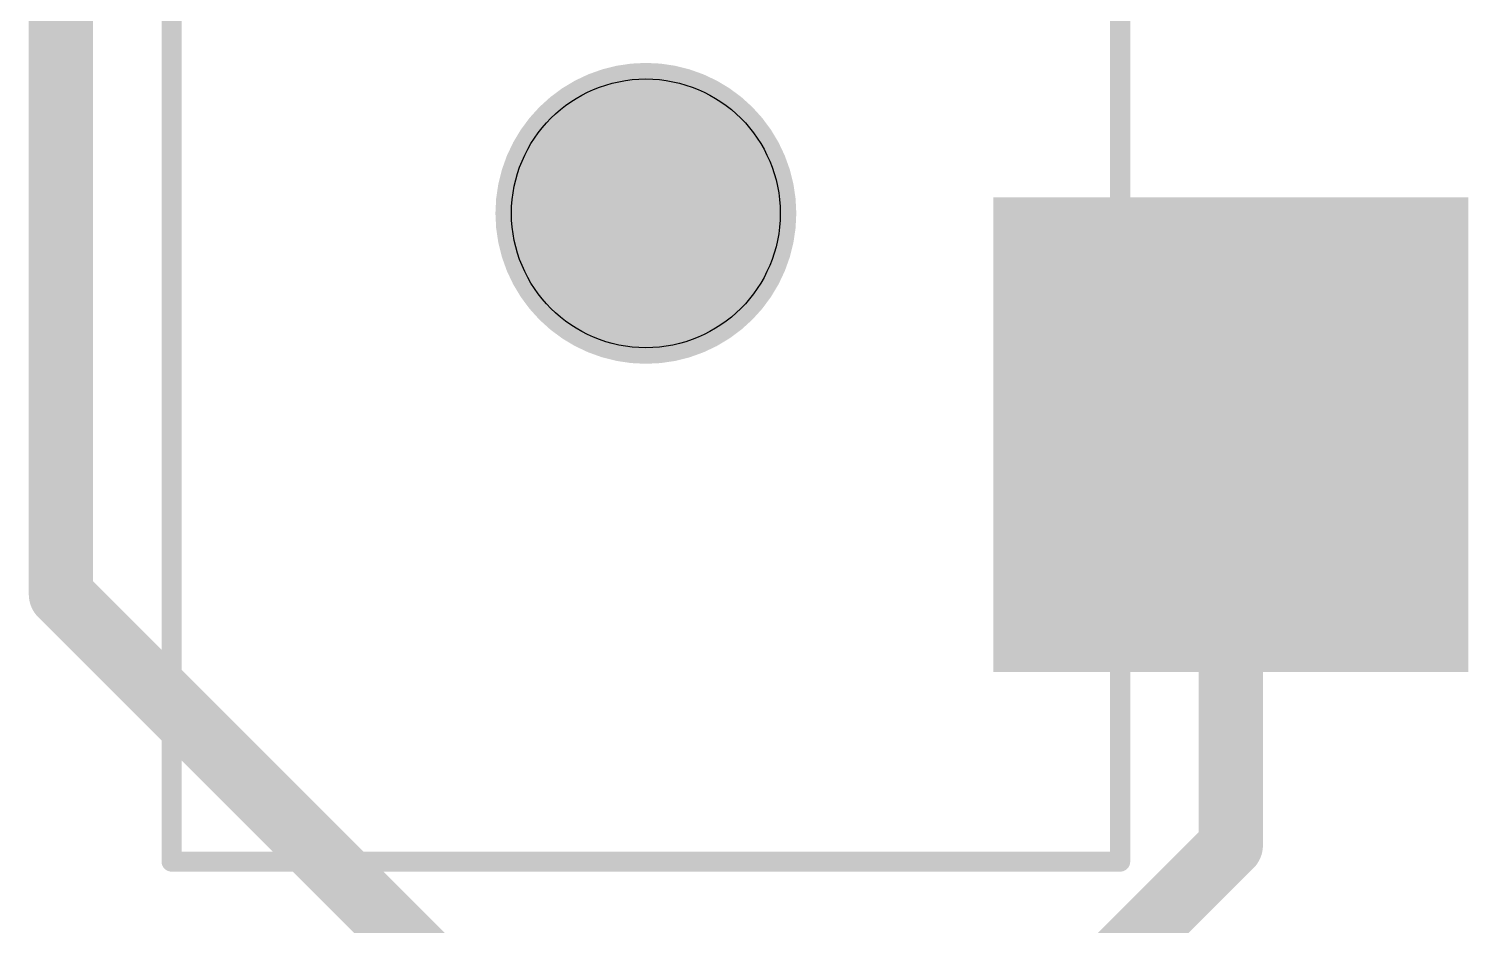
# Model space of a CAD drawing. Extents: x -0.1 to 85.2, y -25.2 to 58.4.
# Drawn here: x 27.85 to 36.95, y 40.98 to 46.65 of the extents above; entities that cross this region are included whole.
import ezdxf

# ---------------------------------------------------------------- set-up
doc = ezdxf.new("R2010")
doc.units = 0
for name, color, linetype in [('16', 175, 'CONTINUOUS'), ('20', 7, 'CONTINUOUS'), ('29', 253, 'CONTINUOUS'), ('30', 253, 'CONTINUOUS'), ('32', 253, 'CONTINUOUS'), ('52', 253, 'CONTINUOUS')]:
    doc.layers.add(name, color=color, linetype=linetype)

# ---------------------------------------------------------------- blocks, each defined once
blk = doc.blocks.new('RECT')
blk.add_solid([(-0.5, -0.5), (0.5, -0.5), (-0.5, 0.5), (0.5, 0.5)])

msp = doc.modelspace()

# ---------------------------------------------------------------- linework, layer by layer
at = {"layer": '16', "const_width": 0.4064}
for points in [[(28.05, 51.48), (28.05, 43.07)], [(35.45, 44.08), (35.45, 41.4825)], [(28.05, 43.07), (30.48, 40.64)], [(34.6075, 40.64), (35.45, 41.4825)]]:
    msp.add_lwpolyline(points, dxfattribs=at)
at = {"layer": '16', "const_width": 0.2032}
for points in [[(35.5516, 44.08, 1), (35.3484, 44.08)], [(28.1218, 43.1418, 1), (27.9782, 42.9982)], [(27.9484, 43.07, 1), (28.1516, 43.07)], [(35.5218, 41.4107, 1), (35.3782, 41.5543)], [(35.3484, 41.4825, 1), (35.5516, 41.4825)]]:
    msp.add_lwpolyline(points, format="xyb", dxfattribs=at)
at = {"layer": '20'}
msp.add_circle((31.75, 45.48), 0.85, dxfattribs=at)
at = {"layer": '29', "const_width": 0.9516}
msp.add_lwpolyline([(31.75, 45.0042, 1), (31.75, 45.9558, 1), (31.75, 45.0042)], format="xyb", dxfattribs=at)
at = {"layer": '30', "const_width": 0.9516}
msp.add_lwpolyline([(31.75, 45.0042, 1), (31.75, 45.9558, 1), (31.75, 45.0042)], format="xyb", dxfattribs=at)
at = {"layer": '52', "const_width": 0.127}
for points in [[(28.75, 55.88), (28.75, 41.38)], [(34.75, 41.38), (34.75, 55.88)], [(28.75, 41.38), (34.75, 41.38)]]:
    msp.add_lwpolyline(points, dxfattribs=at)
at = {"layer": '52', "const_width": 0.0635}
for points in [[(28.75, 41.4118, 1), (28.75, 41.3483)], [(34.75, 41.3483, 1), (34.75, 41.4118)], [(28.7183, 41.38, 1), (28.7817, 41.38)], [(34.7182, 41.38, 1), (34.7818, 41.38)]]:
    msp.add_lwpolyline(points, format="xyb", dxfattribs=at)

# ---------------------------------------------------------------- block references
at = {"layer": '16', "xscale": 2.8, "yscale": 2.8, "rotation": 270}
msp.add_blockref('RECT', (35.45, 44.08), dxfattribs=at)
at = {"layer": '30', "xscale": 3.0032, "yscale": 3.0032, "rotation": 270}
msp.add_blockref('RECT', (35.45, 44.08), dxfattribs=at)
at = {"layer": '32', "xscale": 2.8, "yscale": 2.8, "rotation": 270}
msp.add_blockref('RECT', (35.45, 44.08), dxfattribs=at)

doc.saveas('drawing.dxf')
